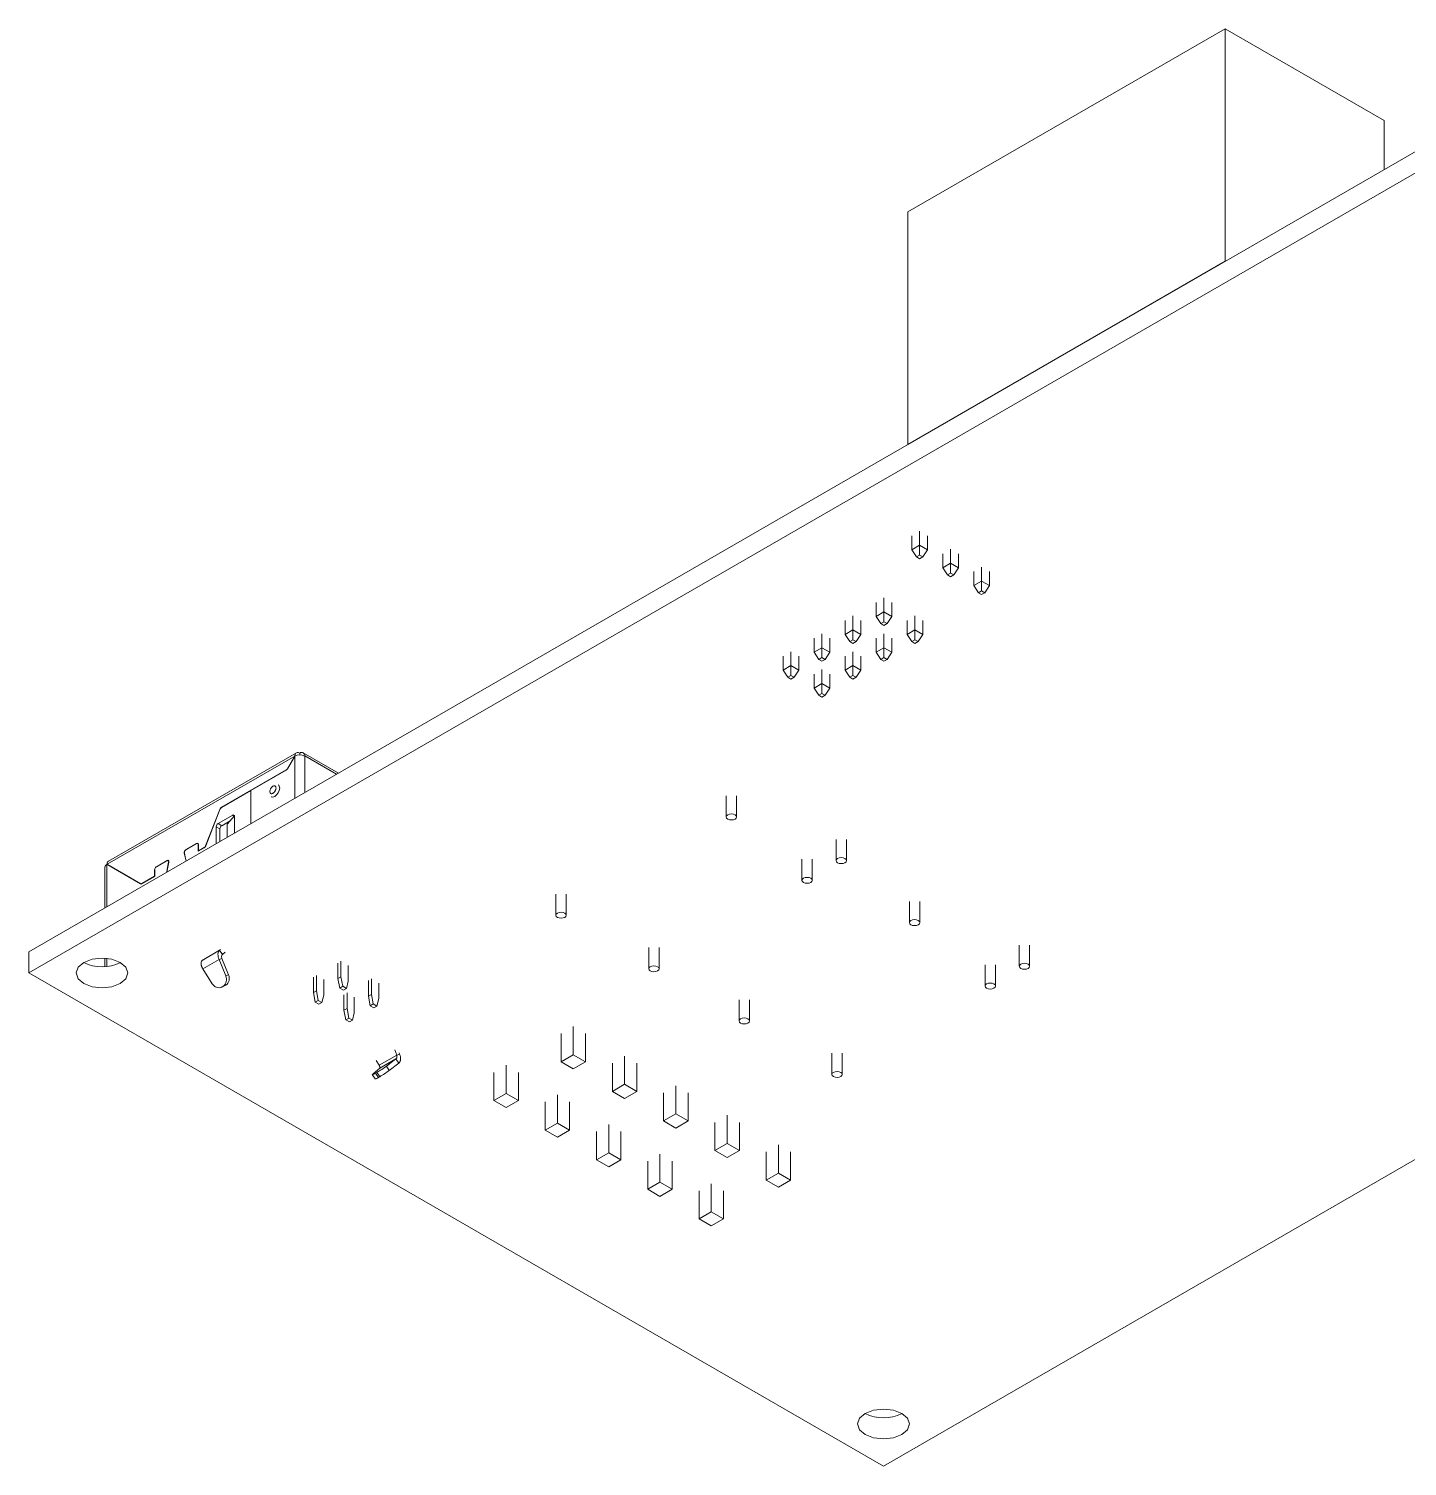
# Model space of a CAD drawing. Header units: millimetres. Extents: x -37 to 256, y 6 to 200.
# Drawn here: x 178.37 to 218.29, y 5.93 to 47.57 of the extents above; entities that cross this region are included whole.
import ezdxf

# ---------------------------------------------------------------- set-up
doc = ezdxf.new("R2010")
doc.units = ezdxf.units.MM

msp = doc.modelspace()

# ---------------------------------------------------------------- linework, layer by layer
at = {"color": 7, "linetype": 'Continuous', "lineweight": 15}
for p, q in [((203.826, 42.261), (213.019, 47.567)), ((213.019, 47.567), (213.019, 40.831)), ((213.019, 47.567), (217.615, 44.914)), ((178.371, 20.829), (220.797, 45.321)), ((178.371, 20.217), (220.797, 44.709)), ((217.615, 44.914), (217.615, 43.484)), ((203.826, 42.261), (203.826, 35.524)), ((203.826, 35.524), (213.019, 40.831)), ((204.166, 32.605), (204.166, 33.01)), ((203.939, 32.474), (203.939, 32.879)), ((203.939, 32.474), (204.166, 32.605)), ((204.166, 32.32), (204.166, 32.605)), ((204.166, 32.605), (204.392, 32.474)), ((204.392, 32.474), (204.392, 32.879)), ((205.064, 32.086), (205.064, 32.491)), ((204.074, 32.267), (203.939, 32.474)), ((204.166, 32.32), (204.074, 32.267)), ((204.074, 32.267), (204.166, 32.214)), ((204.257, 32.267), (204.166, 32.32)), ((204.166, 32.214), (204.257, 32.267)), ((204.392, 32.474), (204.257, 32.267)), ((204.838, 31.956), (204.838, 32.361)), ((204.838, 31.956), (205.064, 32.086)), ((205.064, 31.801), (205.064, 32.086)), ((205.064, 32.086), (205.29, 31.956)), ((205.29, 31.956), (205.29, 32.361)), ((204.972, 31.748), (204.838, 31.956)), ((205.064, 31.801), (204.972, 31.748)), ((204.972, 31.748), (205.064, 31.695)), ((205.155, 31.748), (205.064, 31.801)), ((205.064, 31.695), (205.155, 31.748)), ((205.29, 31.956), (205.155, 31.748)), ((205.736, 31.437), (205.736, 31.842)), ((205.962, 31.568), (205.962, 31.973)), ((206.188, 31.437), (206.188, 31.842)), ((205.736, 31.437), (205.962, 31.568)), ((205.87, 31.23), (205.736, 31.437)), ((205.962, 31.283), (205.87, 31.23)), ((205.87, 31.23), (205.962, 31.177)), ((205.962, 31.283), (205.962, 31.568)), ((205.962, 31.568), (206.188, 31.437)), ((206.053, 31.23), (205.962, 31.283)), ((205.962, 31.177), (206.053, 31.23)), ((206.188, 31.437), (206.053, 31.23)), ((202.907, 30.543), (202.907, 30.948)), ((203.133, 30.674), (203.133, 31.079)), ((203.36, 30.543), (203.36, 30.948)), ((202.009, 30.025), (202.009, 30.43)), ((202.235, 30.156), (202.235, 30.561)), ((202.462, 30.025), (202.462, 30.43)), ((202.907, 30.543), (203.133, 30.674)), ((203.042, 30.336), (202.907, 30.543)), ((245.546, 30.422), (203.119, 5.929)), ((203.133, 30.674), (203.36, 30.543)), ((203.133, 30.674), (203.133, 30.389)), ((203.36, 30.543), (203.225, 30.336)), ((203.805, 30.025), (203.805, 30.43)), ((204.031, 30.156), (204.031, 30.561)), ((204.258, 30.025), (204.258, 30.43)), ((201.337, 29.637), (201.337, 30.042)), ((202.009, 30.025), (202.235, 30.156)), ((202.144, 29.817), (202.009, 30.025)), ((202.235, 30.156), (202.235, 29.87)), ((202.235, 30.156), (202.462, 30.025)), ((202.462, 30.025), (202.327, 29.817)), ((203.133, 30.389), (203.042, 30.336)), ((203.042, 30.336), (203.133, 30.283)), ((203.225, 30.336), (203.133, 30.389)), ((203.133, 30.283), (203.225, 30.336)), ((203.133, 29.637), (203.133, 30.042)), ((203.805, 30.025), (204.031, 30.156)), ((203.94, 29.817), (203.805, 30.025)), ((204.031, 30.156), (204.031, 29.87)), ((204.031, 30.156), (204.258, 30.025)), ((204.258, 30.025), (204.123, 29.817)), ((201.111, 29.506), (201.111, 29.911)), ((201.111, 29.506), (201.337, 29.637)), ((201.337, 29.637), (201.337, 29.352)), ((201.337, 29.637), (201.564, 29.506)), ((201.564, 29.506), (201.564, 29.911)), ((202.235, 29.87), (202.144, 29.817)), ((202.144, 29.817), (202.235, 29.765)), ((202.327, 29.817), (202.235, 29.87)), ((202.235, 29.765), (202.327, 29.817)), ((202.907, 29.506), (202.907, 29.911)), ((202.907, 29.506), (203.133, 29.637)), ((203.133, 29.637), (203.133, 29.352)), ((203.133, 29.637), (203.36, 29.506)), ((203.36, 29.506), (203.36, 29.911)), ((204.031, 29.87), (203.94, 29.817)), ((203.94, 29.817), (204.031, 29.765)), ((204.123, 29.817), (204.031, 29.87)), ((204.031, 29.765), (204.123, 29.817)), ((200.213, 28.988), (200.213, 29.393)), ((200.439, 29.119), (200.439, 29.524)), ((200.666, 28.988), (200.666, 29.393)), ((201.246, 29.299), (201.111, 29.506)), ((201.337, 29.352), (201.246, 29.299)), ((201.246, 29.299), (201.337, 29.246)), ((201.429, 29.299), (201.337, 29.352)), ((201.337, 29.246), (201.429, 29.299)), ((201.564, 29.506), (201.429, 29.299)), ((202.009, 28.988), (202.009, 29.393)), ((202.235, 29.119), (202.235, 29.524)), ((202.462, 28.988), (202.462, 29.393)), ((203.042, 29.299), (202.907, 29.506)), ((203.133, 29.352), (203.042, 29.299)), ((203.042, 29.299), (203.133, 29.246)), ((203.225, 29.299), (203.133, 29.352)), ((203.133, 29.246), (203.225, 29.299)), ((203.36, 29.506), (203.225, 29.299)), ((200.213, 28.988), (200.439, 29.119)), ((200.348, 28.781), (200.213, 28.988)), ((200.439, 28.834), (200.348, 28.781)), ((200.348, 28.781), (200.439, 28.728)), ((200.439, 29.119), (200.439, 28.834)), ((200.439, 29.119), (200.666, 28.988)), ((200.531, 28.781), (200.439, 28.834)), ((200.439, 28.728), (200.531, 28.781)), ((200.666, 28.988), (200.531, 28.781)), ((201.111, 28.47), (201.111, 28.875)), ((201.337, 28.6), (201.337, 29.005)), ((201.564, 28.47), (201.564, 28.875)), ((202.009, 28.988), (202.235, 29.119)), ((202.144, 28.781), (202.009, 28.988)), ((202.235, 28.834), (202.144, 28.781)), ((202.144, 28.781), (202.235, 28.728)), ((202.235, 29.119), (202.462, 28.988)), ((202.235, 29.119), (202.235, 28.834)), ((202.327, 28.781), (202.235, 28.834)), ((202.235, 28.728), (202.327, 28.781)), ((202.462, 28.988), (202.327, 28.781)), ((201.111, 28.47), (201.337, 28.6)), ((201.246, 28.262), (201.111, 28.47)), ((201.337, 28.315), (201.246, 28.262)), ((201.337, 28.6), (201.564, 28.47)), ((201.337, 28.6), (201.337, 28.315)), ((201.429, 28.262), (201.337, 28.315)), ((201.564, 28.47), (201.429, 28.262)), ((201.246, 28.262), (201.337, 28.209)), ((201.337, 28.209), (201.429, 28.262)), ((186.071, 26.5), (180.642, 23.366)), ((186.119, 26.595), (180.675, 23.452)), ((185.86, 26.135), (186.071, 26.5)), ((185.864, 26.133), (186.062, 26.477)), ((186.071, 26.5), (186.078, 26.517)), ((186.076, 26.496), (186.071, 26.5)), ((186.094, 26.506), (186.078, 26.517)), ((186.219, 26.532), (186.219, 26.585)), ((187.339, 26.007), (186.319, 26.595)), ((186.361, 26.498), (186.361, 26.504)), ((185.826, 26.099), (183.952, 25.017)), ((184.805, 25.504), (185.826, 26.093)), ((183.952, 25.011), (184.805, 25.504)), ((184.805, 25.504), (184.805, 24.544)), ((185.631, 25.587), (185.624, 25.626)), ((198.568, 25.35), (198.568, 24.737)), ((198.868, 24.737), (198.868, 25.35)), ((183.902, 24.954), (183.493, 23.902)), ((183.498, 23.902), (183.906, 24.954)), ((183.851, 24.544), (184.275, 24.789)), ((183.957, 24.483), (184.204, 24.626)), ((184.116, 24.524), (184.327, 24.768)), ((184.328, 24.268), (184.328, 24.769)), ((184.328, 24.759), (184.328, 24.269)), ((183.798, 23.962), (183.798, 24.452)), ((183.904, 24.391), (183.798, 24.452)), ((183.957, 24.483), (183.851, 24.544)), ((183.904, 24.023), (183.904, 24.391)), ((184.116, 24.146), (184.116, 24.524)), ((183.232, 23.968), (182.922, 23.79)), ((182.922, 23.784), (183.232, 23.963)), ((183.282, 23.957), (183.266, 23.966)), ((183.28, 23.935), (183.28, 23.745)), ((183.28, 23.745), (183.452, 23.845)), ((183.285, 23.754), (183.285, 23.938)), ((183.452, 23.85), (183.285, 23.754)), ((183.285, 23.754), (183.29, 23.751)), ((201.749, 24.084), (201.749, 23.472)), ((202.049, 23.472), (202.049, 24.084)), ((181.611, 22.804), (180.649, 23.36)), ((180.649, 23.352), (181.608, 22.798)), ((180.649, 23.352), (180.755, 23.29)), ((182.375, 23.473), (182.065, 23.295)), ((182.065, 23.289), (182.375, 23.468)), ((182.371, 23.138), (182.426, 23.427)), ((182.421, 23.426), (182.383, 23.228)), ((182.425, 23.462), (182.409, 23.471)), ((182.871, 23.684), (182.907, 23.536)), ((182.914, 23.534), (182.876, 23.688)), ((182.907, 23.536), (182.926, 23.459)), ((182.931, 23.462), (182.914, 23.534)), ((200.76, 23.513), (200.76, 22.9)), ((201.06, 22.9), (201.06, 23.513)), ((180.575, 23.279), (180.575, 22.101)), ((181.608, 22.797), (180.755, 23.29)), ((182.012, 23.019), (181.645, 22.807)), ((181.645, 22.802), (182.017, 23.016)), ((182.012, 23.203), (182.012, 23.019)), ((182.012, 23.019), (182.017, 23.016)), ((182.017, 23.016), (182.017, 23.206)), ((182.383, 23.228), (182.366, 23.135)), ((181.611, 22.804), (181.627, 22.795)), ((193.635, 22.503), (193.635, 21.89)), ((193.935, 21.89), (193.935, 22.503)), ((203.871, 22.288), (203.871, 21.676)), ((204.171, 21.676), (204.171, 22.288)), ((178.371, 20.829), (178.371, 20.217)), ((183.387, 20.582), (183.895, 20.875)), ((183.918, 20.896), (183.895, 20.875)), ((183.895, 20.875), (183.979, 20.752)), ((183.979, 20.752), (184.06, 20.824)), ((196.322, 20.951), (196.322, 20.339)), ((196.622, 20.339), (196.622, 20.951)), ((207.053, 21.023), (207.053, 20.41)), ((207.353, 20.41), (207.353, 21.023)), ((180.575, 20.647), (180.575, 20.399)), ((183.387, 20.582), (183.403, 20.598)), ((183.411, 20.335), (183.882, 20.606)), ((183.963, 20.638), (183.882, 20.606)), ((183.882, 20.606), (184.074, 20.13)), ((184.155, 20.162), (183.963, 20.638)), ((187.321, 20.505), (187.321, 20.056)), ((187.409, 20.107), (187.409, 20.556)), ((187.621, 20.434), (187.621, 19.985)), ((206.063, 20.451), (206.063, 19.839)), ((206.363, 19.839), (206.363, 20.451)), ((203.119, 5.929), (178.371, 20.217)), ((183.685, 19.906), (183.411, 20.335)), ((184.074, 20.13), (184.155, 20.162)), ((186.614, 19.648), (186.614, 20.097)), ((186.702, 19.699), (186.702, 20.148)), ((186.914, 20.026), (186.914, 19.577)), ((187.321, 20.056), (187.409, 20.107)), ((187.321, 20.056), (187.374, 19.781)), ((187.462, 19.832), (187.409, 20.107)), ((188.205, 19.995), (188.205, 19.546)), ((188.293, 19.597), (188.293, 20.046)), ((183.94, 19.799), (184.021, 19.832)), ((183.961, 19.81), (184.042, 19.842)), ((183.961, 19.81), (183.999, 19.831)), ((183.999, 19.831), (184.08, 19.864)), ((184.021, 19.832), (184.042, 19.842)), ((184.042, 19.842), (184.08, 19.864)), ((186.702, 19.699), (186.614, 19.648)), ((186.667, 19.373), (186.614, 19.648)), ((186.755, 19.424), (186.702, 19.699)), ((186.914, 19.577), (186.861, 19.362)), ((187.374, 19.781), (187.462, 19.832)), ((187.374, 19.781), (187.48, 19.72)), ((187.568, 19.771), (187.462, 19.832)), ((187.48, 19.72), (187.568, 19.771)), ((187.497, 19.138), (187.497, 19.587)), ((187.621, 19.985), (187.568, 19.771)), ((187.586, 19.189), (187.586, 19.638)), ((188.205, 19.546), (188.293, 19.597)), ((188.346, 19.322), (188.293, 19.597)), ((188.505, 19.924), (188.505, 19.475)), ((186.667, 19.373), (186.755, 19.424)), ((186.667, 19.373), (186.773, 19.311)), ((186.861, 19.362), (186.755, 19.424)), ((186.861, 19.362), (186.773, 19.311)), ((187.586, 19.189), (187.497, 19.138)), ((187.639, 18.913), (187.586, 19.189)), ((187.798, 19.516), (187.798, 19.066)), ((188.205, 19.546), (188.258, 19.27)), ((188.258, 19.27), (188.346, 19.322)), ((188.258, 19.27), (188.364, 19.209)), ((188.452, 19.26), (188.346, 19.322)), ((188.364, 19.209), (188.452, 19.26)), ((188.505, 19.475), (188.452, 19.26)), ((198.939, 19.441), (198.939, 18.829)), ((199.239, 18.829), (199.239, 19.441)), ((187.551, 18.862), (187.497, 19.138)), ((187.551, 18.862), (187.639, 18.913)), ((187.551, 18.862), (187.657, 18.801)), ((187.745, 18.852), (187.639, 18.913)), ((187.745, 18.852), (187.657, 18.801)), ((187.798, 19.066), (187.745, 18.852)), ((193.785, 18.461), (193.785, 17.645)), ((194.139, 18.665), (194.139, 17.849)), ((194.493, 18.461), (194.493, 17.645)), ((188.968, 17.99), (189.024, 17.84)), ((189.108, 17.866), (189.093, 17.908)), ((188.516, 17.547), (188.435, 17.683)), ((189.024, 17.84), (188.516, 17.547)), ((189.003, 17.729), (188.533, 17.457)), ((189.003, 17.729), (188.73, 17.521)), ((188.73, 17.521), (188.811, 17.395)), ((188.811, 17.395), (189.084, 17.603)), ((189.084, 17.603), (189.003, 17.729)), ((189.024, 17.84), (189.108, 17.866)), ((192.194, 17.543), (192.194, 16.726)), ((193.785, 17.645), (194.139, 17.849)), ((194.139, 17.441), (193.785, 17.645)), ((194.139, 17.849), (194.493, 17.645)), ((194.493, 17.645), (194.139, 17.441)), ((195.27, 17.604), (195.27, 16.788)), ((195.624, 17.808), (195.624, 16.992)), ((195.977, 17.604), (195.977, 16.788)), ((201.626, 17.89), (201.626, 17.277)), ((201.926, 17.277), (201.926, 17.89)), ((188.319, 17.273), (188.4, 17.147)), ((188.341, 17.297), (188.533, 17.457)), ((188.452, 17.339), (188.415, 17.318)), ((188.496, 17.192), (188.415, 17.318)), ((188.533, 17.214), (188.452, 17.339)), ((188.533, 17.214), (188.496, 17.192)), ((191.841, 17.339), (191.841, 16.522)), ((192.548, 17.339), (192.548, 16.522)), ((191.841, 16.522), (192.194, 16.726)), ((192.194, 16.726), (192.548, 16.522)), ((193.679, 16.686), (193.679, 15.869)), ((195.27, 16.788), (195.624, 16.992)), ((195.624, 16.583), (195.27, 16.788)), ((195.624, 16.992), (195.977, 16.788)), ((195.977, 16.788), (195.624, 16.583)), ((196.755, 16.747), (196.755, 15.93)), ((197.109, 16.951), (197.109, 16.134)), ((197.462, 16.747), (197.462, 15.93)), ((192.194, 16.318), (191.841, 16.522)), ((192.548, 16.522), (192.194, 16.318)), ((193.326, 16.482), (193.326, 15.665)), ((194.033, 16.482), (194.033, 15.665)), ((193.326, 15.665), (193.679, 15.869)), ((193.679, 15.869), (194.033, 15.665)), ((195.164, 15.828), (195.164, 15.012)), ((196.755, 15.93), (197.109, 16.134)), ((197.109, 15.726), (196.755, 15.93)), ((197.109, 16.134), (197.462, 15.93)), ((197.462, 15.93), (197.109, 15.726)), ((198.24, 15.89), (198.24, 15.073)), ((198.594, 16.094), (198.594, 15.277)), ((198.947, 15.89), (198.947, 15.073)), ((193.679, 15.461), (193.326, 15.665)), ((194.033, 15.665), (193.679, 15.461)), ((194.811, 15.624), (194.811, 14.808)), ((195.518, 15.624), (195.518, 14.808)), ((194.811, 14.808), (195.164, 15.012)), ((195.164, 15.012), (195.518, 14.808)), ((198.24, 15.073), (198.594, 15.277)), ((198.594, 14.869), (198.24, 15.073)), ((198.594, 15.277), (198.947, 15.073)), ((198.947, 15.073), (198.594, 14.869)), ((199.725, 15.032), (199.725, 14.216)), ((200.079, 15.237), (200.079, 14.42)), ((200.432, 15.032), (200.432, 14.216)), ((195.164, 14.604), (194.811, 14.808)), ((195.518, 14.808), (195.164, 14.604)), ((196.296, 14.767), (196.296, 13.951)), ((196.649, 14.971), (196.649, 14.155)), ((197.003, 14.767), (197.003, 13.951)), ((199.725, 14.216), (200.079, 14.42)), ((200.079, 14.012), (199.725, 14.216)), ((200.079, 14.42), (200.432, 14.216)), ((200.432, 14.216), (200.079, 14.012)), ((196.296, 13.951), (196.649, 14.155)), ((196.649, 13.746), (196.296, 13.951)), ((196.649, 14.155), (197.003, 13.951)), ((197.003, 13.951), (196.649, 13.746)), ((197.781, 13.91), (197.781, 13.093)), ((198.134, 14.114), (198.134, 13.297)), ((198.488, 13.91), (198.488, 13.093)), ((197.781, 13.093), (198.134, 13.297)), ((198.134, 12.889), (197.781, 13.093)), ((198.134, 13.297), (198.488, 13.093)), ((198.488, 13.093), (198.134, 12.889))]:
    msp.add_line(p, q, dxfattribs=at)
at = {"color": 8, "linetype": 'Continuous', "lineweight": 15}
for p, q in [((186.078, 26.498), (186.078, 25.278)), ((187.281, 25.973), (186.361, 26.504)), ((186.361, 26.498), (186.361, 25.442)), ((185.826, 26.099), (185.831, 26.096)), ((185.86, 26.135), (185.864, 26.133)), ((183.952, 25.017), (183.957, 25.014)), ((183.905, 24.952), (183.902, 24.954)), ((184.322, 24.762), (184.275, 24.789)), ((182.922, 23.79), (182.927, 23.787)), ((183.237, 23.965), (183.232, 23.968)), ((183.28, 23.935), (183.285, 23.932)), ((183.452, 23.85), (183.457, 23.848)), ((183.493, 23.902), (183.497, 23.9)), ((183.798, 23.962), (183.798, 23.962)), ((180.633, 22.135), (180.633, 23.355)), ((182.38, 23.47), (182.375, 23.473)), ((182.421, 23.426), (182.425, 23.423)), ((182.878, 23.68), (182.871, 23.684)), ((182.907, 23.536), (182.914, 23.532)), ((180.739, 23.299), (180.746, 23.303)), ((182.017, 23.2), (182.012, 23.203)), ((182.065, 23.295), (182.07, 23.292)), ((182.383, 23.228), (182.387, 23.225)), ((181.645, 22.807), (181.65, 22.804)), ((180.633, 20.404), (180.633, 20.642))]:
    msp.add_line(p, q, dxfattribs=at)
at = {"color": 7, "linetype": 'Continuous', "lineweight": 15, "flags": 128}
for points in [[(186.078, 26.517), (186.083, 26.544), (186.092, 26.567), (186.106, 26.585), (186.123, 26.597), (186.144, 26.604), (186.168, 26.604), (186.193, 26.598), (186.219, 26.585)], [(185.636, 25.575), (185.625, 25.506), (185.595, 25.436), (185.549, 25.374), (185.495, 25.33), (185.44, 25.311), (185.395, 25.32), (185.39, 25.323)], [(185.6, 25.663), (185.625, 25.631), (185.636, 25.575)], [(198.824, 24.676), (198.856, 24.704), (198.868, 24.737), (198.856, 24.771), (198.824, 24.799), (198.775, 24.817), (198.718, 24.824), (198.66, 24.817), (198.611, 24.799), (198.579, 24.771), (198.568, 24.737), (198.579, 24.704), (198.611, 24.676), (198.66, 24.657), (198.718, 24.651), (198.775, 24.657), (198.824, 24.676)], [(180.675, 23.337), (180.675, 23.337), (180.678, 23.343)], [(182.375, 23.473), (182.387, 23.479), (182.398, 23.481), (182.408, 23.479), (182.417, 23.474), (182.423, 23.466), (182.427, 23.455), (182.428, 23.442), (182.426, 23.427)], [(182.375, 23.468), (182.386, 23.473), (182.396, 23.474), (182.405, 23.473), (182.413, 23.468), (182.418, 23.461), (182.422, 23.451), (182.423, 23.439), (182.421, 23.426)], [(202.006, 23.411), (202.038, 23.439), (202.049, 23.472), (202.038, 23.505), (202.006, 23.533), (201.957, 23.552), (201.899, 23.559), (201.842, 23.552), (201.793, 23.533), (201.761, 23.505), (201.749, 23.472), (201.761, 23.439), (201.793, 23.411), (201.842, 23.392), (201.899, 23.385), (201.957, 23.392), (202.006, 23.411)], [(201.016, 22.839), (201.048, 22.867), (201.06, 22.9), (201.048, 22.934), (201.016, 22.962), (200.967, 22.98), (200.91, 22.987), (200.852, 22.98), (200.803, 22.962), (200.771, 22.934), (200.76, 22.9), (200.771, 22.867), (200.803, 22.839), (200.852, 22.82), (200.91, 22.814), (200.967, 22.82), (201.016, 22.839)], [(193.892, 21.829), (193.924, 21.857), (193.935, 21.89), (193.924, 21.923), (193.892, 21.951), (193.843, 21.97), (193.785, 21.977), (193.728, 21.97), (193.679, 21.951), (193.647, 21.923), (193.635, 21.89), (193.647, 21.857), (193.679, 21.829), (193.728, 21.81), (193.785, 21.804), (193.843, 21.81), (193.892, 21.829)], [(204.127, 21.615), (204.159, 21.643), (204.171, 21.676), (204.159, 21.709), (204.127, 21.737), (204.078, 21.756), (204.021, 21.762), (203.963, 21.756), (203.915, 21.737), (203.882, 21.709), (203.871, 21.676), (203.882, 21.643), (203.915, 21.615), (203.963, 21.596), (204.021, 21.589), (204.078, 21.596), (204.127, 21.615)], [(179.962, 20.523), (179.799, 20.382), (179.742, 20.217), (179.799, 20.051), (179.962, 19.91), (180.205, 19.817), (180.492, 19.784), (180.779, 19.817), (181.022, 19.91), (181.185, 20.051), (181.242, 20.217), (181.185, 20.382), (181.022, 20.523), (180.779, 20.617), (180.492, 20.65), (180.205, 20.617), (179.962, 20.523)], [(196.579, 20.278), (196.611, 20.306), (196.622, 20.339), (196.611, 20.372), (196.579, 20.4), (196.53, 20.419), (196.472, 20.426), (196.415, 20.419), (196.366, 20.4), (196.334, 20.372), (196.322, 20.339), (196.334, 20.306), (196.366, 20.278), (196.415, 20.259), (196.472, 20.252), (196.53, 20.259), (196.579, 20.278)], [(207.309, 20.349), (207.341, 20.377), (207.353, 20.41), (207.341, 20.444), (207.309, 20.472), (207.26, 20.49), (207.203, 20.497), (207.145, 20.49), (207.097, 20.472), (207.064, 20.444), (207.053, 20.41), (207.064, 20.377), (207.097, 20.349), (207.145, 20.33), (207.203, 20.324), (207.26, 20.33), (207.309, 20.349)], [(206.319, 19.778), (206.351, 19.806), (206.363, 19.839), (206.351, 19.872), (206.319, 19.9), (206.27, 19.919), (206.213, 19.926), (206.155, 19.919), (206.107, 19.9), (206.074, 19.872), (206.063, 19.839), (206.074, 19.806), (206.107, 19.778), (206.155, 19.759), (206.213, 19.752), (206.27, 19.759), (206.319, 19.778)], [(199.195, 18.767), (199.227, 18.795), (199.239, 18.829), (199.227, 18.862), (199.195, 18.89), (199.146, 18.909), (199.089, 18.915), (199.031, 18.909), (198.983, 18.89), (198.95, 18.862), (198.939, 18.829), (198.95, 18.795), (198.983, 18.767), (199.031, 18.749), (199.089, 18.742), (199.146, 18.749), (199.195, 18.767)], [(188.415, 17.318), (188.385, 17.301), (188.359, 17.287), (188.34, 17.278), (188.326, 17.273), (188.32, 17.272), (188.32, 17.276), (188.327, 17.284), (188.341, 17.297)], [(201.882, 17.216), (201.914, 17.244), (201.926, 17.277), (201.914, 17.311), (201.882, 17.339), (201.833, 17.357), (201.776, 17.364), (201.718, 17.357), (201.67, 17.339), (201.637, 17.311), (201.626, 17.277), (201.637, 17.244), (201.67, 17.216), (201.718, 17.197), (201.776, 17.191), (201.833, 17.197), (201.882, 17.216)], [(202.589, 7.46), (202.426, 7.32), (202.369, 7.154), (202.426, 6.988), (202.589, 6.848), (202.832, 6.754), (203.119, 6.721), (203.406, 6.754), (203.65, 6.848), (203.812, 6.988), (203.869, 7.154), (203.812, 7.32), (203.65, 7.46), (203.406, 7.554), (203.119, 7.587), (202.832, 7.554), (202.589, 7.46)]]:
    msp.add_lwpolyline(points, dxfattribs=at)
at = {"color": 8, "linetype": 'Continuous', "lineweight": 15, "flags": 128}
msp.add_lwpolyline([(180.74, 23.307), (180.74, 23.307), (180.739, 23.299)], dxfattribs=at)
at = {"color": 7, "linetype": 'Continuous', "lineweight": 15}
for centre, radius, start, end in [((186.171, 26.415), 0.125, 137.9589, 150.1022), ((186.219, 26.225), 0.307, 62.6097, 117.3903), ((186.275, 26.518), 0.0873, 350.786, 129.2033), ((185.774, 26.182), 0.098, 301.9547, 331.1444), ((185.769, 26.185), 0.108, 301.9547, 331.1444), ((184.02, 24.911), 0.126, 122.638, 159.7729), ((184.014, 24.914), 0.115, 122.638, 159.7729), ((184.296, 24.764), 0.0328, 350.786, 129.2033), ((183.913, 24.447), 0.115, 122.6055, 177.3945), ((184.019, 24.386), 0.115, 122.6055, 177.3945), ((182.979, 23.696), 0.109, 121.4769, 186.6379), ((182.974, 23.699), 0.099, 121.4768, 186.6383), ((183.253, 23.943), 0.0328, 350.786, 129.2033), ((183.251, 23.94), 0.0297, 350.786, 129.2033), ((183.39, 23.941), 0.115, 302.638, 339.7729), ((183.396, 23.938), 0.104, 302.638, 339.7729), ((180.656, 23.276), 0.0814, 130.8318, 178.2132), ((180.635, 23.327), 0.0278, 60.7888, 94.0305), ((180.716, 23.385), 0.0786, 121.473, 162.3951), ((180.662, 23.382), 0.0259, 219.8626, 239.8303), ((182.127, 23.198), 0.115, 122.6055, 177.3945), ((182.121, 23.201), 0.105, 122.6055, 177.3945), ((181.623, 22.832), 0.0377, 245.686, 305.6182), ((181.625, 22.835), 0.0342, 245.686, 305.6182), ((180.492, 21.546), 1.153, 242.6158, 297.3842), ((183.86, 20.025), 0.238, 305.5718, 26.2899), ((183.941, 20.057), 0.238, 305.5718, 26.2899), ((183.873, 20.002), 0.212, 207.1182, 294.6531), ((186.936, 19.955), 3.024, 300.0976, 306.3839), ((188.346, 17.387), 0.246, 282.7723, 307.57), ((187.017, 19.829), 3.024, 300.0976, 306.3839), ((203.119, 8.484), 1.153, 242.6158, 297.3842)]:
    msp.add_arc(centre, radius, start, end, dxfattribs=at)
for points, knots in [([(185.353, 25.473), (185.354, 25.486), (185.356, 25.507), (185.367, 25.538), (185.382, 25.568), (185.402, 25.595), (185.424, 25.615), (185.447, 25.63), (185.47, 25.639), (185.491, 25.638), (185.509, 25.631), (185.526, 25.613), (185.529, 25.588), (185.53, 25.575)], [0, 0, 0, 0, 0.119737, 0.186385, 0.250031, 0.376378, 0.437465, 0.500387, 0.621503, 0.686899, 0.750392, 0.876003, 1, 1, 1, 1]), ([(185.53, 25.575), (185.529, 25.561), (185.527, 25.54), (185.516, 25.51), (185.501, 25.48), (185.481, 25.453), (185.459, 25.433), (185.436, 25.418), (185.413, 25.409), (185.392, 25.41), (185.374, 25.417), (185.357, 25.435), (185.354, 25.46), (185.353, 25.473)], [0, 0, 0, 0, 0.119737, 0.1863853, 0.2500313, 0.3763785, 0.4374654, 0.5003865, 0.6215032, 0.6868993, 0.7503915, 0.8760034, 1, 1, 1, 1]), ([(185.624, 25.626), (185.623, 25.629), (185.62, 25.649), (185.606, 25.659), (185.595, 25.667)], [0, 0, 0, 0, 0.129675, 1, 1, 1, 1]), ([(180.633, 23.355), (180.628, 23.353), (180.62, 23.351), (180.61, 23.344), (180.605, 23.34), (180.603, 23.338)], [0, 0, 0, 0, 0.427728, 0.712753, 1, 1, 1, 1]), ([(180.641, 23.409), (180.64, 23.404), (180.637, 23.394), (180.638, 23.379), (180.64, 23.37), (180.642, 23.366)], [0, 0, 0, 0, 0.35777, 0.675436, 1, 1, 1, 1]), ([(183.882, 20.606), (183.872, 20.631), (183.853, 20.682), (183.848, 20.737), (183.851, 20.786), (183.86, 20.833), (183.883, 20.861), (183.895, 20.875)], [0, 0, 0, 0, 0.235396, 0.485732, 0.518734, 0.749374, 1, 1, 1, 1]), ([(183.387, 20.582), (183.379, 20.57), (183.361, 20.546), (183.358, 20.504), (183.361, 20.477), (183.362, 20.469), (183.363, 20.461), (183.365, 20.45), (183.367, 20.439), (183.37, 20.428), (183.373, 20.419), (183.376, 20.411), (183.379, 20.402), (183.382, 20.394), (183.386, 20.385), (183.389, 20.376), (183.393, 20.368), (183.398, 20.359), (183.404, 20.348), (183.408, 20.34), (183.411, 20.335)], [0, 0, 0, 0, 0.232509, 0.480246, 0.509246, 0.538245, 0.567244, 0.596243, 0.654275, 0.683274, 0.712273, 0.741272, 0.770271, 0.799271, 0.82827, 0.857269, 0.886268, 0.915267, 0.944267, 1, 1, 1, 1]), ([(183.963, 20.638), (183.96, 20.649), (183.954, 20.673), (183.954, 20.706), (183.963, 20.735), (183.974, 20.747), (183.979, 20.752)], [0, 0, 0, 0, 0.254514, 0.51852, 0.773035, 1, 1, 1, 1]), ([(188.533, 17.457), (188.536, 17.461), (188.542, 17.47), (188.541, 17.493), (188.533, 17.52), (188.521, 17.539), (188.516, 17.547)], [0, 0, 0, 0, 0.254514, 0.51852, 0.773035, 1, 1, 1, 1]), ([(189.024, 17.84), (189.027, 17.829), (189.032, 17.807), (189.03, 17.775), (189.022, 17.747), (189.009, 17.735), (189.003, 17.729)], [0, 0, 0, 0, 0.254514, 0.48148, 0.735994, 1, 1, 1, 1]), ([(189.108, 17.866), (189.117, 17.841), (189.134, 17.79), (189.137, 17.737), (189.135, 17.708), (189.134, 17.7), (189.133, 17.692), (189.131, 17.682), (189.128, 17.672), (189.125, 17.662), (189.122, 17.656), (189.12, 17.649), (189.117, 17.643), (189.113, 17.637), (189.11, 17.631), (189.106, 17.625), (189.102, 17.62), (189.098, 17.615), (189.092, 17.609), (189.087, 17.605), (189.084, 17.603)], [0, 0, 0, 0, 0.232509, 0.480246, 0.509246, 0.538245, 0.567244, 0.596243, 0.654275, 0.683274, 0.712273, 0.741272, 0.770271, 0.799271, 0.82827, 0.857269, 0.886268, 0.915267, 0.944267, 1, 1, 1, 1])]:
    msp.add_open_spline(points, degree=3, knots=knots, dxfattribs=at)

doc.saveas('drawing.dxf')
